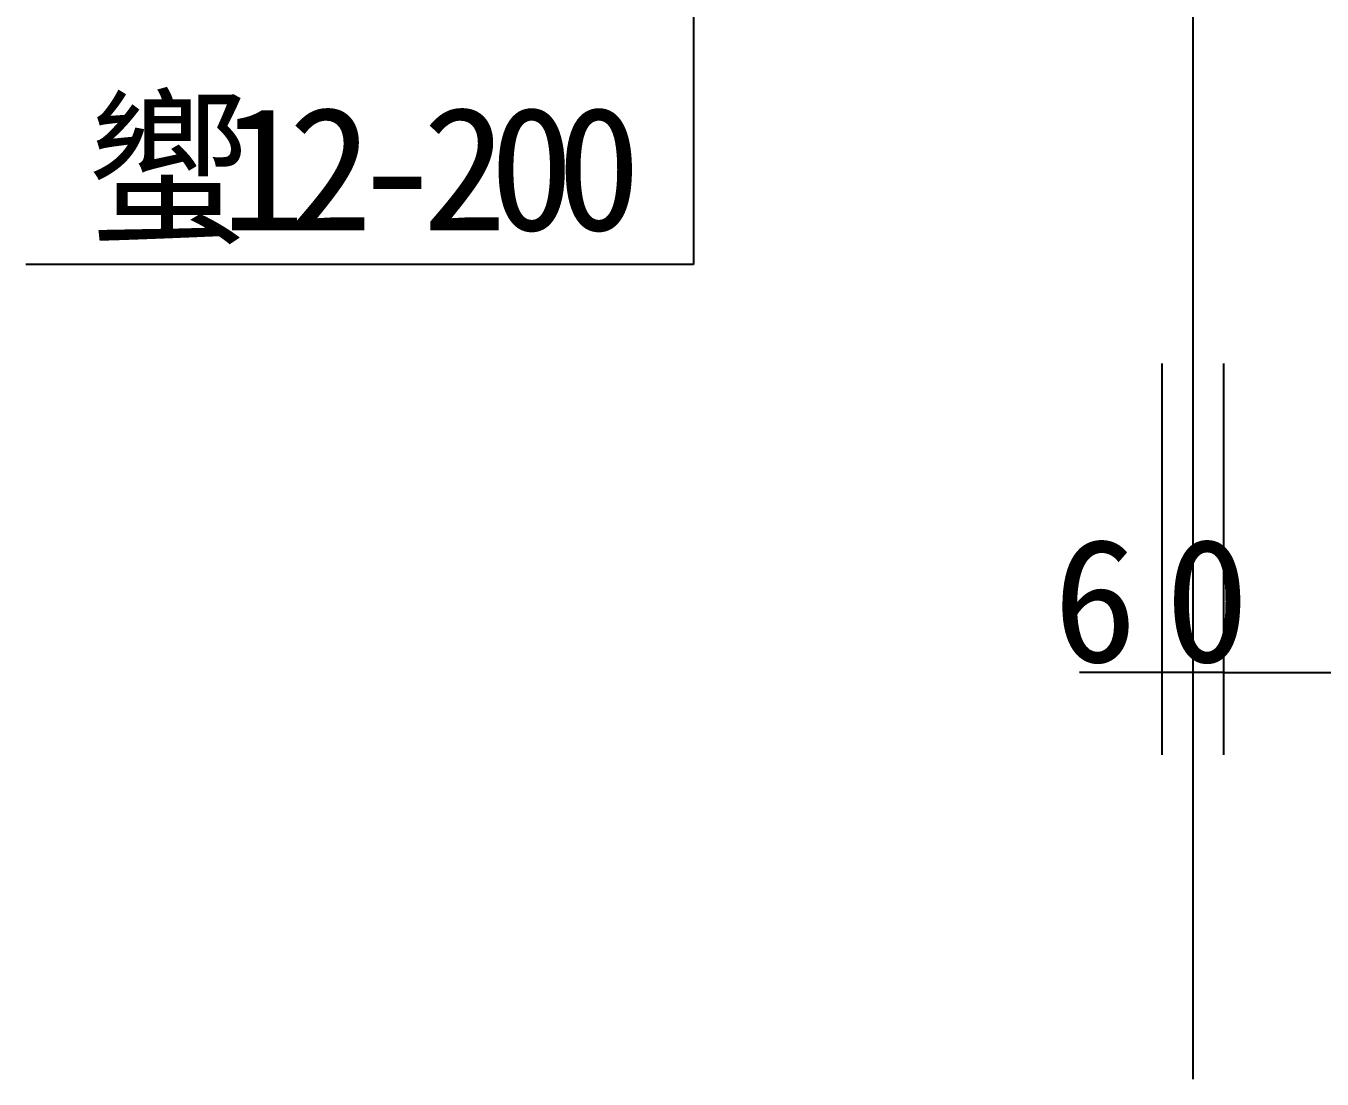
# Model space of a CAD drawing. Header units: metres. Extents: x 0 to 420, y 0 to 297.
# Drawn here: x 270.03 to 301.5, y 134.13 to 159.69 of the extents above; entities that cross this region are included whole.
import ezdxf

# ---------------------------------------------------------------- set-up
doc = ezdxf.new("R2010")
doc.units = ezdxf.units.M

msp = doc.modelspace()

# ---------------------------------------------------------------- linework, layer by layer
for p, q in [((298.36, 208.03), (298.36, 134.13)), ((286.24, 172.15), (286.24, 153.9)), ((286.24, 153.9), (270.03, 153.9)), ((297.61, 151.5), (297.61, 142)), ((299.11, 151.5), (299.11, 142)), ((299.11, 151.5), (299.11, 142)), ((297.61, 144), (295.61, 144)), ((299.11, 144), (297.61, 144)), ((299.11, 144), (310.86, 144)), ((299.11, 144), (301.11, 144))]:
    msp.add_line(p, q)

# ---------------------------------------------------------------- texts
for s, p in [('蠁', (271.51, 154.73)), ('2', (276.4, 154.73)), ('2', (279.66, 154.73)), ('0', (281.29, 154.73)), ('0', (282.92, 154.73)), ('1', (274.77, 154.73)), ('-', (278.03, 154.73)), ('6', (294.97, 144.25)), ('0', (297.69, 144.25))]:
    msp.add_text(s, height=3).set_placement(p)

doc.saveas('drawing.dxf')
